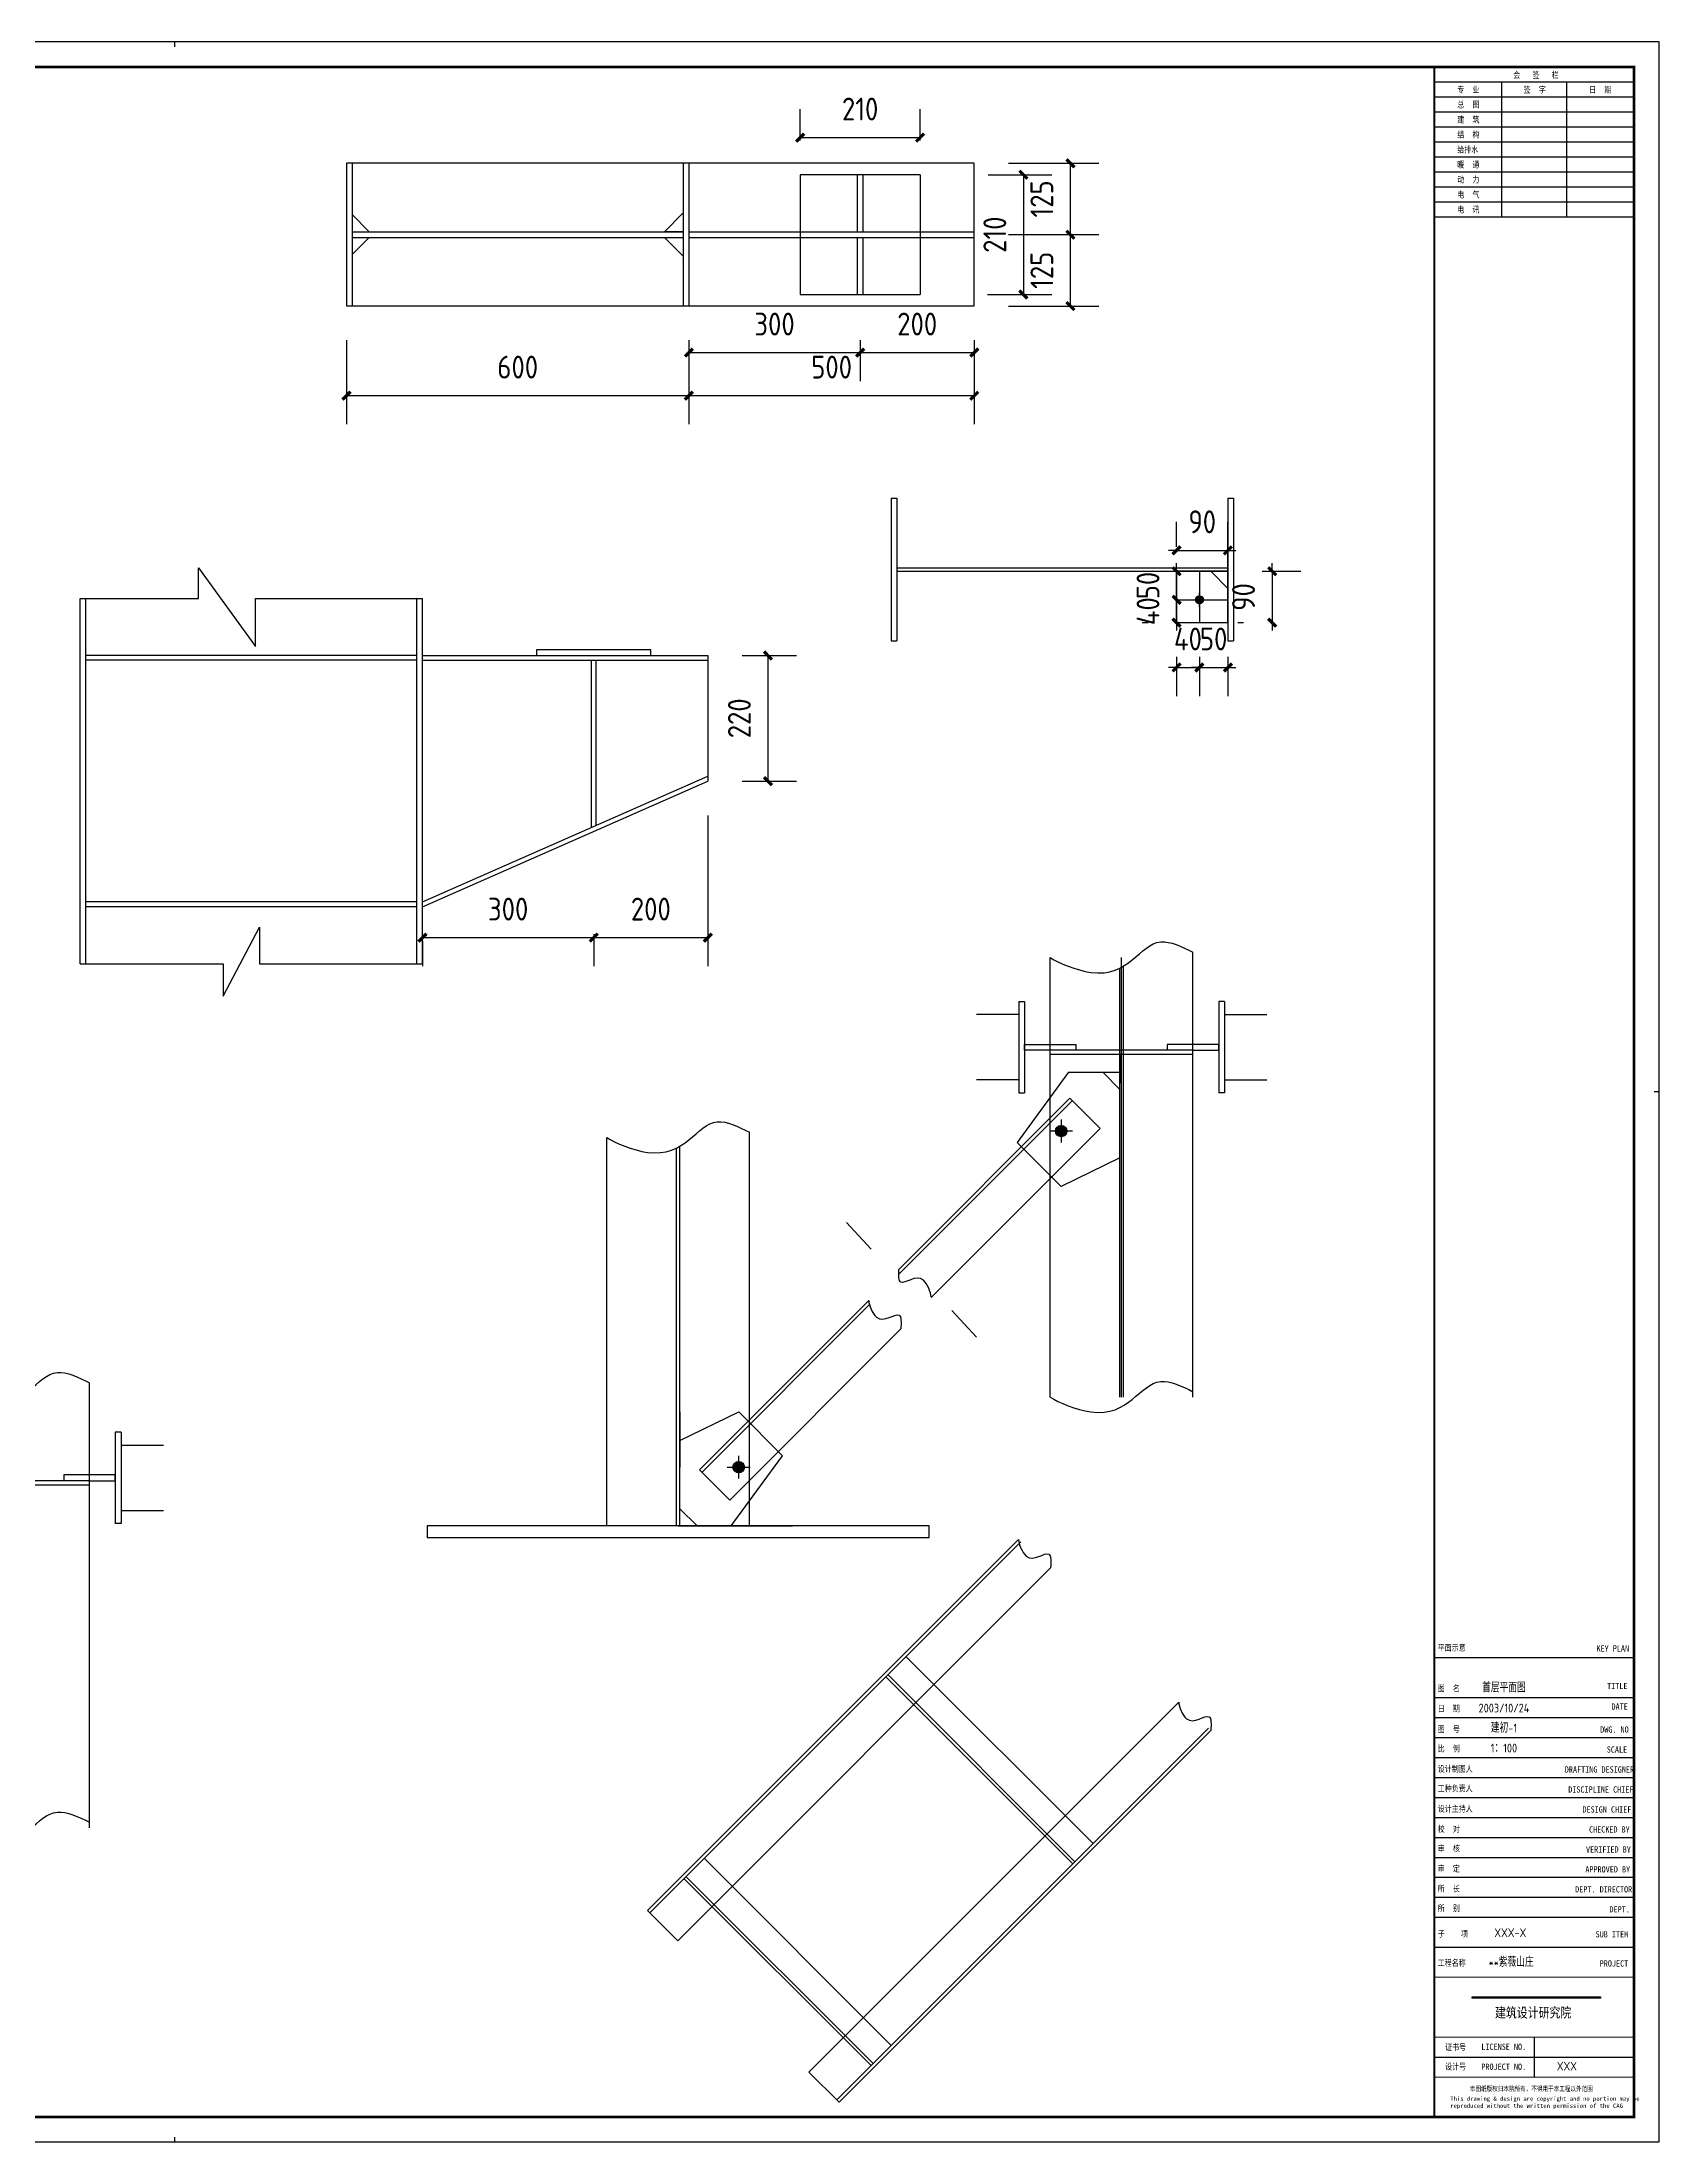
# Model space of a CAD drawing. Extents: x -9001 to 151288, y 75886 to 362543.
# Drawn here: x 2836 to 17003, y 97622 to 116014 of the extents above; entities that cross this region are included whole.
import ezdxf
from ezdxf.enums import TextEntityAlignment as Align

# ---------------------------------------------------------------- set-up
doc = ezdxf.new("R2010")
doc.units = 0
doc.header["$LTSCALE"] = 1000
doc.header["$MEASUREMENT"] = 0
doc.layers.add('PUB_TITLE', color=4, linetype='Continuous')
doc.styles.get("Standard").update_dxf_attribs({"font": 'gbenor.shx', "bigfont": 'gbcbig.shx'})
doc.styles.add('图框', font='')
doc.styles.get('图框').set_extended_font_data('SimSun')
doc.dimstyles.get("Standard").update_dxf_attribs({"dimscale": 100, "dimtxt": 1, "dimasz": 1, "dimexe": 2.5, "dimexo": 3, "dimgap": 1.5, "dimtad": 1, "dimdec": 0, "dimzin": 0, "dimdsep": 46, "dimtxsty": 'Standard', "dimblk": 'ARCHTICK', "dimcen": 0.09, "dimadec": 0, "dimazin": 0, "dimtfac": 1, "dimtdec": 0, "dimtix": 1, "dimtmove": 2, "dimatfit": 3, "dimfxl": 1, "dimtolj": 1, "dimtzin": 0, "dimarcsym": 0})

# ---------------------------------------------------------------- blocks, each defined once
blk = doc.blocks.new('$titleblk$00000167')
blk.add_hatch(color=256).paths.add_polyline_path([(-74.91, 58.12), (-74.91, 57.66), (-23.44, 57.66), (-23.44, 58.12)])
for p, q in [((-594.5, 839), (-594.5, 841)), ((-90, 825), (-10, 825)), ((-63, 771), (-63, 825)), ((-37, 825), (-37, 771)), ((-90, 819), (-10, 819)), ((-90, 813), (-10, 813)), ((-90, 807), (-10, 807)), ((-90, 801), (-10, 801)), ((-90, 795), (-10, 795)), ((-90, 789), (-10, 789)), ((-90, 783), (-10, 783)), ((-90, 777), (-10, 777)), ((-90, 771), (-10, 771)), ((0, 420.5), (-2, 420.5)), ((-90, 194), (-10, 194)), ((-90, 194), (-10, 194)), ((-90, 178), (-10, 178)), ((-90, 170), (-10, 170)), ((-90, 162), (-10, 162)), ((-90, 154), (-10, 154)), ((-90, 146), (-10, 146)), ((-90, 138), (-10, 138)), ((-90, 130), (-10, 130)), ((-90, 122), (-10, 122)), ((-90, 114), (-10, 114)), ((-90, 106), (-10, 106)), ((-90, 98), (-10, 98)), ((-90, 90), (-10, 90)), ((-90, 78), (-10, 78)), ((-90, 34), (-10, 34)), ((-50, 42), (-50, 26)), ((-594.5, 0), (-594.5, 2))]:
    blk.add_line(p, q)
for points in [[(-1189, 0), (0, 0), (0, 841), (-1189, 841)], [(-74.91, 58.12), (-23.44, 58.12), (-23.44, 57.66), (-74.91, 57.66)]]:
    blk.add_lwpolyline(points, close=True)
at = {"const_width": 1}
blk.add_lwpolyline([(-1164, 10), (-10, 10), (-10, 831), (-1164, 831)], close=True, dxfattribs=at)
for points, const_width in [([(-90, 831), (-90, 10)], 0.8), ([(-90, 831), (-90, 766.99)], 0.8), ([(-10, 766.99), (-10, 831), (-90, 831)], 0.8), ([(-90, 10), (-10, 10), (-10, 199.96)], 0.8), ([(-90, 66), (-10, 66)], 0.4), ([(-90, 42), (-10, 42)], 0.4), ([(-90, 26), (-10, 26)], 0.4)]:
    blk.add_lwpolyline(points, dxfattribs=dict(const_width=const_width))
at = {"style": '图框', "width": 0.8}
for s, height, p in [('会   签   栏', 2.5, (-58.39, 826.53)), ('总  图', 2.5, (-80.81, 814.66)), ('专  业', 2.5, (-80.81, 820.66)), ('签  字', 2.5, (-54.22, 820.66)), ('日  期', 2.5, (-28, 820.66)), ('建  筑', 2.5, (-80.81, 808.66)), ('结  构', 2.5, (-80.81, 802.66)), ('给排水', 2.5, (-80.81, 796.66)), ('暖  通', 2.5, (-80.81, 790.66)), ('动  力', 2.5, (-80.81, 784.66)), ('电  气', 2.5, (-80.81, 778.66)), ('电  讯', 2.5, (-80.81, 772.66)), ('平面示意', 2.5, (-88.65, 196.71)), ('KEY PLAN', 2.5, (-25.05, 196.43)), ('图  名', 2.5, (-88.65, 180.41)), ('TITLE', 2.5, (-20.79, 181.37)), ('日  期', 2.5, (-88.65, 172.37)), ('DATE', 2.5, (-19.03, 173.13)), ('图  号', 2.5, (-88.65, 164.07)), ('DWG. NO', 2.5, (-23.56, 163.93)), ('比  例', 2.5, (-88.65, 156.29)), ('SCALE', 2.5, (-20.94, 155.93)), ('设计制图人', 2.5, (-88.65, 148.18)), ('工种负责人', 2.5, (-88.65, 140.37)), ('DRAFTING DESIGNER', 2.5, (-37.74, 147.93)), ('设计主持人', 2.5, (-88.65, 132.21)), ('DISCIPLINE CHIEF', 2.5, (-36.36, 139.93)), ('校  对', 2.5, (-88.65, 124.09)), ('DESIGN CHIEF', 2.5, (-30.68, 131.93)), ('CHECKED BY', 2.5, (-28.05, 123.93)), ('审  核', 2.5, (-88.65, 116.31)), ('VERIFIED BY', 2.5, (-29.25, 115.93)), ('审  定', 2.5, (-88.65, 108.21)), ('APPROVED BY', 2.5, (-29.52, 107.93)), ('所  长', 2.5, (-88.65, 100.2)), ('DEPT. DIRECTOR', 2.5, (-33.6, 99.93)), ('所  别', 2.5, (-88.65, 92.35)), ('DEPT.', 2.5, (-19.86, 91.93)), ('子    项', 2.5, (-88.65, 82.15)), ('SUB ITEM', 2.5, (-25.4, 81.92)), ('工程名称', 2.5, (-88.65, 70.5)), ('PROJECT', 2.5, (-23.76, 70.26)), ('建筑设计研究院', 4, (-65.71, 49.84)), ('证书号', 2.5, (-85.69, 36.75)), ('LICENSE NO.', 2.5, (-71.18, 36.9)), ('设计号', 2.5, (-85.69, 28.92)), ('PROJECT NO.', 2.5, (-71.18, 28.9)), ('本图纸版权归本院所有，不得用于本工程以外范围', 2, (-75.8, 20.34))]:
    blk.add_text(s, height=height, dxfattribs=at).set_placement(p)
at = {"insert": (-83.62, 18.2), "char_height": 1.7, "width": 72.25, "attachment_point": 1, "style": '图框'}
blk.add_mtext('This drawing & design are copyright and no portion may be reproduced without the written permission of the CAG', dxfattribs=at)
at = {"flags": 4}
for tag, p in [('(扩展图名)', (-62.12, 184.1)), ('图名', (-62.12, 180.13)), ('日期', (-62.12, 172.03)), ('图号', (-62.12, 163.99)), ('比例', (-62.12, 156)), ('子项', (-59.56, 82.07)), ('工程名称', (-59.24, 70.19)), ('设计号', (-36.91, 28.62))]:
    blk.add_attdef(tag, text='', height=3.5, dxfattribs=at).set_placement(p, align=Align.CENTER)
for tag, p in [('设计人', (-64.84, 148.13)), ('负责人', (-64.71, 140.27)), ('主持人', (-64.73, 132.26)), ('校对人', (-64.28, 124.4)), ('审核人', (-63.96, 116.15)), ('审定人', (-64.16, 107.95)), ('所长', (-64.16, 99.76))]:
    blk.add_attdef(tag, p, '', height=3.5)
blk = doc.blocks.new('_ArchTick')
at = {"color": 0, "linetype": 'ByBlock', "const_width": 0.4}
blk.add_lwpolyline([(-0.5, -0.5), (0.5, 0.5)], dxfattribs=at)
blk = doc.blocks.new('*D688')
at = {"color": 0, "lineweight": -2}
for p, q in [((5504, 113402), (5504, 112667)), ((8504, 113402), (8504, 112667)), ((5504, 112917), (8504, 112917))]:
    blk.add_line(p, q, dxfattribs=at)
at = {"layer": 'Defpoints', "color": 0}
for p in [(5504, 113702), (8504, 113702), (8504, 112917)]:
    blk.add_point(p, dxfattribs=at)
at = {"color": 0, "lineweight": -2, "xscale": 70, "yscale": 70, "zscale": 70, "rotation": 180}
blk.add_blockref('_ArchTick', (5504, 112917), dxfattribs=at)
at = {"color": 0, "lineweight": -2, "xscale": 70, "yscale": 70, "zscale": 70}
blk.add_blockref('_ArchTick', (8504, 112917), dxfattribs=at)
at = {"color": 0, "insert": (7004, 113167), "char_height": 200, "attachment_point": 5}
blk.add_mtext('\\A1;600', dxfattribs=at)
blk = doc.blocks.new('*D689')
at = {"color": 0, "lineweight": -2}
for p, q in [((8504, 113402), (8504, 112667)), ((11004, 113402), (11004, 112667)), ((8504, 112917), (11004, 112917))]:
    blk.add_line(p, q, dxfattribs=at)
at = {"layer": 'Defpoints', "color": 0}
for p in [(8504, 113702), (11004, 113702), (11004, 112917)]:
    blk.add_point(p, dxfattribs=at)
at = {"color": 0, "lineweight": -2, "xscale": 70, "yscale": 70, "zscale": 70, "rotation": 180}
blk.add_blockref('_ArchTick', (8504, 112917), dxfattribs=at)
at = {"color": 0, "lineweight": -2, "xscale": 70, "yscale": 70, "zscale": 70}
blk.add_blockref('_ArchTick', (11004, 112917), dxfattribs=at)
at = {"color": 0, "insert": (9754, 113167), "char_height": 200, "attachment_point": 5}
blk.add_mtext('\\A1;500', dxfattribs=at)
blk = doc.blocks.new('*D685')
at = {"color": 0, "lineweight": -2}
for p, q in [((8504, 113402), (8504, 113044)), ((10004, 113402), (10004, 113044)), ((8504, 113294), (10004, 113294))]:
    blk.add_line(p, q, dxfattribs=at)
at = {"layer": 'Defpoints', "color": 0}
for p in [(8504, 113702), (10004, 113702), (10004, 113294)]:
    blk.add_point(p, dxfattribs=at)
at = {"color": 0, "lineweight": -2, "xscale": 70, "yscale": 70, "zscale": 70, "rotation": 180}
blk.add_blockref('_ArchTick', (8504, 113294), dxfattribs=at)
at = {"color": 0, "lineweight": -2, "xscale": 70, "yscale": 70, "zscale": 70}
blk.add_blockref('_ArchTick', (10004, 113294), dxfattribs=at)
at = {"color": 0, "insert": (9254, 113544), "char_height": 200, "attachment_point": 5}
blk.add_mtext('\\A1;300', dxfattribs=at)
blk = doc.blocks.new('*D686')
at = {"color": 0, "lineweight": -2}
for p, q in [((10004, 113402), (10004, 113044)), ((11004, 113402), (11004, 113044)), ((10004, 113294), (11004, 113294))]:
    blk.add_line(p, q, dxfattribs=at)
at = {"layer": 'Defpoints', "color": 0}
for p in [(10004, 113702), (11004, 113702), (11004, 113294)]:
    blk.add_point(p, dxfattribs=at)
at = {"color": 0, "lineweight": -2, "xscale": 70, "yscale": 70, "zscale": 70, "rotation": 180}
blk.add_blockref('_ArchTick', (10004, 113294), dxfattribs=at)
at = {"color": 0, "lineweight": -2, "xscale": 70, "yscale": 70, "zscale": 70}
blk.add_blockref('_ArchTick', (11004, 113294), dxfattribs=at)
at = {"color": 0, "insert": (10504, 113544), "char_height": 200, "attachment_point": 5}
blk.add_mtext('\\A1;200', dxfattribs=at)
blk = doc.blocks.new('*D690')
at = {"color": 0, "lineweight": -2}
for p, q in [((11304, 114327), (12096, 114327)), ((11846, 113702), (11846, 114327)), ((11304, 113702), (12096, 113702))]:
    blk.add_line(p, q, dxfattribs=at)
at = {"layer": 'Defpoints', "color": 0}
for p in [(11004, 114327), (11846, 114327), (11004, 113702)]:
    blk.add_point(p, dxfattribs=at)
at = {"color": 0, "lineweight": -2, "xscale": 70, "yscale": 70, "zscale": 70}
for p, rotation in [((11846, 114327), 90), ((11846, 113702), 270)]:
    blk.add_blockref('_ArchTick', p, dxfattribs=dict(at, rotation=rotation))
at = {"color": 0, "insert": (11596, 114015), "char_height": 200, "attachment_point": 5, "rotation": 90}
blk.add_mtext('\\A1;125', dxfattribs=at)
blk = doc.blocks.new('*D691')
at = {"color": 0, "lineweight": -2}
for p, q in [((11304, 114952), (12096, 114952)), ((11846, 114327), (11846, 114952)), ((11304, 114327), (12096, 114327))]:
    blk.add_line(p, q, dxfattribs=at)
at = {"layer": 'Defpoints', "color": 0}
for p in [(11004, 114952), (11846, 114952), (11004, 114327)]:
    blk.add_point(p, dxfattribs=at)
at = {"color": 0, "lineweight": -2, "xscale": 70, "yscale": 70, "zscale": 70}
for p, rotation in [((11846, 114952), 90), ((11846, 114327), 270)]:
    blk.add_blockref('_ArchTick', p, dxfattribs=dict(at, rotation=rotation))
at = {"color": 0, "insert": (11596, 114640), "char_height": 200, "attachment_point": 5, "rotation": 90}
blk.add_mtext('\\A1;125', dxfattribs=at)
blk = doc.blocks.new('*D687')
at = {"color": 0, "lineweight": -2}
for p, q in [((11126, 114852), (11684, 114852)), ((11434, 114852), (11434, 113802)), ((11120, 113802), (11684, 113802))]:
    blk.add_line(p, q, dxfattribs=at)
at = {"layer": 'Defpoints', "color": 0}
for p in [(10826, 114852), (10820, 113802), (11434, 113802)]:
    blk.add_point(p, dxfattribs=at)
at = {"color": 0, "lineweight": -2, "xscale": 70, "yscale": 70, "zscale": 70}
for p, rotation in [((11434, 114852), 90), ((11434, 113802), 270)]:
    blk.add_blockref('_ArchTick', p, dxfattribs=dict(at, rotation=rotation))
at = {"color": 0, "insert": (11184, 114327), "char_height": 200, "attachment_point": 5, "rotation": 90}
blk.add_mtext('\\A1;210', dxfattribs=at)
blk = doc.blocks.new('*D692')
at = {"color": 0, "lineweight": -2}
for p, q in [((9479, 115152), (9479, 115427)), ((10529, 115152), (10529, 115427)), ((9479, 115177), (10529, 115177))]:
    blk.add_line(p, q, dxfattribs=at)
at = {"layer": 'Defpoints', "color": 0}
for p in [(10529, 115177), (9479, 114852), (10529, 114852)]:
    blk.add_point(p, dxfattribs=at)
at = {"color": 0, "lineweight": -2, "xscale": 70, "yscale": 70, "zscale": 70, "rotation": 180}
blk.add_blockref('_ArchTick', (9479, 115177), dxfattribs=at)
at = {"color": 0, "lineweight": -2, "xscale": 70, "yscale": 70, "zscale": 70}
blk.add_blockref('_ArchTick', (10529, 115177), dxfattribs=at)
at = {"color": 0, "insert": (10004, 115427), "char_height": 200, "attachment_point": 5}
blk.add_mtext('\\A1;210', dxfattribs=at)
blk = doc.blocks.new('*D698')
at = {"color": 0, "lineweight": -2}
for p, q in [((8970, 110641), (9446, 110641)), ((9196, 110641), (9196, 109541)), ((8970, 109541), (9446, 109541))]:
    blk.add_line(p, q, dxfattribs=at)
at = {"layer": 'Defpoints', "color": 0}
for p in [(8670, 110641), (8670, 109541), (9196, 109541)]:
    blk.add_point(p, dxfattribs=at)
at = {"color": 0, "lineweight": -2, "xscale": 70, "yscale": 70, "zscale": 70}
for p, rotation in [((9196, 110641), 90), ((9196, 109541), 270)]:
    blk.add_blockref('_ArchTick', p, dxfattribs=dict(at, rotation=rotation))
at = {"color": 0, "insert": (8946, 110091), "char_height": 200, "attachment_point": 5, "rotation": 90}
blk.add_mtext('\\A1;220', dxfattribs=at)
blk = doc.blocks.new('*D699')
at = {"color": 0, "lineweight": -2}
for p, q in [((6170, 108170), (7670, 108170)), ((7670, 108200), (7670, 107920)), ((6170, 108141), (6170, 107920))]:
    blk.add_line(p, q, dxfattribs=at)
at = {"layer": 'Defpoints', "color": 0}
for p in [(6170, 108441), (7670, 108500), (7670, 108170)]:
    blk.add_point(p, dxfattribs=at)
at = {"color": 0, "lineweight": -2, "xscale": 70, "yscale": 70, "zscale": 70, "rotation": 180}
blk.add_blockref('_ArchTick', (6170, 108170), dxfattribs=at)
at = {"color": 0, "lineweight": -2, "xscale": 70, "yscale": 70, "zscale": 70}
blk.add_blockref('_ArchTick', (7670, 108170), dxfattribs=at)
at = {"color": 0, "insert": (6920, 108420), "char_height": 200, "attachment_point": 5}
blk.add_mtext('\\A1;300', dxfattribs=at)
blk = doc.blocks.new('*D700')
at = {"color": 0, "lineweight": -2}
for p, q in [((8670, 109241), (8670, 107920)), ((7670, 108200), (7670, 107920)), ((7670, 108170), (8670, 108170))]:
    blk.add_line(p, q, dxfattribs=at)
at = {"layer": 'Defpoints', "color": 0}
for p in [(8670, 109541), (7670, 108500), (8670, 108170)]:
    blk.add_point(p, dxfattribs=at)
at = {"color": 0, "lineweight": -2, "xscale": 70, "yscale": 70, "zscale": 70, "rotation": 180}
blk.add_blockref('_ArchTick', (7670, 108170), dxfattribs=at)
at = {"color": 0, "lineweight": -2, "xscale": 70, "yscale": 70, "zscale": 70}
blk.add_blockref('_ArchTick', (8670, 108170), dxfattribs=at)
at = {"color": 0, "insert": (8170, 108420), "char_height": 200, "attachment_point": 5}
blk.add_mtext('\\A1;200', dxfattribs=at)
blk = doc.blocks.new('*D704')
at = {"color": 0, "lineweight": -2}
for p, q in [((12776, 110629), (12776, 110286)), ((12976, 110629), (12976, 110286)), ((12776, 110536), (12706, 110536)), ((12776, 110536), (12976, 110536)), ((12976, 110536), (13046, 110536))]:
    blk.add_line(p, q, dxfattribs=at)
at = {"layer": 'Defpoints', "color": 0}
for p in [(12776, 110929), (12976, 110929), (12976, 110536)]:
    blk.add_point(p, dxfattribs=at)
at = {"color": 0, "lineweight": -2, "xscale": 70, "yscale": 70, "zscale": 70}
blk.add_blockref('_ArchTick', (12776, 110536), dxfattribs=at)
at = {"color": 0, "lineweight": -2, "xscale": 70, "yscale": 70, "zscale": 70, "rotation": 180}
blk.add_blockref('_ArchTick', (12976, 110536), dxfattribs=at)
at = {"color": 0, "insert": (12876, 110786), "char_height": 200, "attachment_point": 5}
blk.add_mtext('\\A1;40', dxfattribs=at)
blk = doc.blocks.new('*D705')
at = {"color": 0, "lineweight": -2}
for p, q in [((12976, 110629), (12976, 110286)), ((13226, 110629), (13226, 110286)), ((12976, 110536), (12906, 110536)), ((12976, 110536), (13226, 110536)), ((13226, 110536), (13296, 110536))]:
    blk.add_line(p, q, dxfattribs=at)
at = {"layer": 'Defpoints', "color": 0}
for p in [(12976, 110929), (13226, 110929), (13226, 110536)]:
    blk.add_point(p, dxfattribs=at)
at = {"color": 0, "lineweight": -2, "xscale": 70, "yscale": 70, "zscale": 70}
blk.add_blockref('_ArchTick', (12976, 110536), dxfattribs=at)
at = {"color": 0, "lineweight": -2, "xscale": 70, "yscale": 70, "zscale": 70, "rotation": 180}
blk.add_blockref('_ArchTick', (13226, 110536), dxfattribs=at)
at = {"color": 0, "insert": (13101, 110786), "char_height": 200, "attachment_point": 5}
blk.add_mtext('\\A1;50', dxfattribs=at)
blk = doc.blocks.new('*D706')
at = {"color": 0, "lineweight": -2}
for p, q in [((12476, 111129), (12526, 111129)), ((12776, 111129), (12776, 111199)), ((12776, 110929), (12776, 111129)), ((12476, 110929), (12526, 110929)), ((12776, 110929), (12776, 110859))]:
    blk.add_line(p, q, dxfattribs=at)
at = {"layer": 'Defpoints', "color": 0}
for p in [(12776, 111129), (12776, 111129), (12776, 110929)]:
    blk.add_point(p, dxfattribs=at)
at = {"color": 0, "lineweight": -2, "xscale": 70, "yscale": 70, "zscale": 70}
for p, rotation in [((12776, 111129), 270), ((12776, 110929), 90)]:
    blk.add_blockref('_ArchTick', p, dxfattribs=dict(at, rotation=rotation))
at = {"color": 0, "insert": (12526, 111029), "char_height": 200, "attachment_point": 5, "rotation": 90}
blk.add_mtext('\\A1;40', dxfattribs=at)
blk = doc.blocks.new('*D707')
at = {"color": 0, "lineweight": -2}
for p, q in [((12476, 111379), (12526, 111379)), ((12776, 111379), (12776, 111449)), ((12776, 111129), (12776, 111379)), ((12476, 111129), (12526, 111129)), ((12776, 111129), (12776, 111059))]:
    blk.add_line(p, q, dxfattribs=at)
at = {"layer": 'Defpoints', "color": 0}
for p in [(12776, 111379), (12776, 111379), (12776, 111129)]:
    blk.add_point(p, dxfattribs=at)
at = {"color": 0, "lineweight": -2, "xscale": 70, "yscale": 70, "zscale": 70}
for p, rotation in [((12776, 111379), 270), ((12776, 111129), 90)]:
    blk.add_blockref('_ArchTick', p, dxfattribs=dict(at, rotation=rotation))
at = {"color": 0, "insert": (12526, 111254), "char_height": 200, "attachment_point": 5, "rotation": 90}
blk.add_mtext('\\A1;50', dxfattribs=at)
blk = doc.blocks.new('*D708')
at = {"color": 0, "lineweight": -2}
for p, q in [((12776, 111592), (12776, 111812)), ((13226, 111296), (13226, 111812)), ((12776, 111562), (12706, 111562)), ((12776, 111562), (13226, 111562)), ((13226, 111562), (13296, 111562))]:
    blk.add_line(p, q, dxfattribs=at)
at = {"layer": 'Defpoints', "color": 0}
for p in [(13226, 111562), (12776, 111292), (13226, 110996)]:
    blk.add_point(p, dxfattribs=at)
at = {"color": 0, "lineweight": -2, "xscale": 70, "yscale": 70, "zscale": 70}
blk.add_blockref('_ArchTick', (12776, 111562), dxfattribs=at)
at = {"color": 0, "lineweight": -2, "xscale": 70, "yscale": 70, "zscale": 70, "rotation": 180}
blk.add_blockref('_ArchTick', (13226, 111562), dxfattribs=at)
at = {"color": 0, "insert": (13001, 111812), "char_height": 200, "attachment_point": 5}
blk.add_mtext('\\A1;90', dxfattribs=at)
blk = doc.blocks.new('*D709')
at = {"color": 0, "lineweight": -2}
for p, q in [((13526, 111379), (13864, 111379)), ((13614, 111379), (13614, 111449)), ((13614, 111379), (13614, 110929)), ((13314, 110929), (13363, 110929)), ((13614, 110929), (13614, 110859))]:
    blk.add_line(p, q, dxfattribs=at)
at = {"layer": 'Defpoints', "color": 0}
for p in [(13226, 111379), (13614, 110929), (13614, 110929)]:
    blk.add_point(p, dxfattribs=at)
at = {"color": 0, "lineweight": -2, "xscale": 70, "yscale": 70, "zscale": 70}
for p, rotation in [((13614, 111379), 270), ((13614, 110929), 90)]:
    blk.add_blockref('_ArchTick', p, dxfattribs=dict(at, rotation=rotation))
at = {"color": 0, "insert": (13363, 111154), "char_height": 200, "attachment_point": 5, "rotation": 90}
blk.add_mtext('\\A1;90', dxfattribs=at)

msp = doc.modelspace()

# ---------------------------------------------------------------- hatches: boundary and pattern name
h = msp.add_hatch()
h.set_pattern_fill('ANSI31', color=256, scale=5, style=0)
h.set_pattern_definition([(45, (-100886.516, 71722.693), (-5.6126601, 5.6126601), [])])
h.paths.add_polyline_path([(12976, 111164.2, 0.4142136), (12941, 111129.2), (12976, 111129.2)])
h.paths.add_polyline_path([(12976, 111129.2), (12941, 111129.2, 0.4142136), (12976, 111094.2)])
h.paths.add_polyline_path([(13011, 111129.2), (12976, 111129.2), (12976, 111094.2, 0.4142136)])
h.paths.add_polyline_path([(12976, 111164.2), (12976, 111129.2), (13011, 111129.2, 0.4142136)])
h = msp.add_hatch()
h.set_pattern_fill('ANSI31', color=256, scale=5, style=0)
h.set_pattern_definition([(225, (61052.5, 605641.05), (5.61266008, -5.61266008), [])])
h.paths.add_polyline_path([(11765, 106476), (11765, 106426, 0.4142136), (11815, 106476)])
h.paths.add_polyline_path([(11815, 106476, 0.4142136), (11765, 106526), (11765, 106476)])
h.paths.add_polyline_path([(11715, 106476), (11765, 106476), (11765, 106526, 0.4142136)])
h.paths.add_polyline_path([(11715, 106476, 0.4142136), (11765, 106426), (11765, 106476)])
h = msp.add_hatch()
h.set_pattern_fill('ANSI31', color=256, scale=5, style=0)
h.set_pattern_definition([(45, (-40347.5, -395633), (-5.61266008, 5.61266008), [])])
h.paths.add_polyline_path([(8940, 103532), (8940, 103582, 0.4142136), (8890, 103532)])
h.paths.add_polyline_path([(8890, 103532, 0.4142136), (8940, 103482), (8940, 103532)])
h.paths.add_polyline_path([(8990, 103532), (8940, 103532), (8940, 103482, 0.4142136)])
h.paths.add_polyline_path([(8990, 103532, 0.4142136), (8940, 103582), (8940, 103532)])

# ---------------------------------------------------------------- linework, layer by layer
for p, q in [((11003.9, 114952.4), (5503.9, 114952.4)), ((5503.9, 114952.4), (5503.9, 113702.4)), ((5553.9, 114952.4), (5553.9, 113702.4)), ((8453.9, 114952.4), (8453.9, 113702.4)), ((8503.9, 114952.4), (8503.9, 113702.4)), ((10528.9, 114852.4), (9478.9, 114852.4)), ((9478.9, 114852.4), (9478.9, 113802.4)), ((9978.9, 114852.4), (9978.9, 114352.4)), ((10028.9, 114852.4), (10028.9, 114352.4)), ((10528.9, 114852.4), (10528.9, 113802.4)), ((11003.9, 113702.4), (11003.9, 114952.4)), ((5553.9, 114502.4), (5703.9, 114352.4)), ((8453.9, 114517.4), (8288.9, 114352.4)), ((5553.9, 114352.4), (8453.9, 114352.4)), ((5553.9, 114352.4), (5703.9, 114352.4)), ((5553.9, 114302.4), (8453.9, 114302.4)), ((5553.9, 114152.4), (5703.9, 114302.4)), ((8453.9, 114352.4), (8288.9, 114352.4)), ((8453.9, 114137.4), (8288.9, 114302.4)), ((8503.9, 114352.4), (11003.9, 114352.4)), ((8503.9, 114302.4), (11003.9, 114302.4)), ((9978.9, 114302.4), (9978.9, 113802.4)), ((10028.9, 114302.4), (10028.9, 113802.4)), ((5503.9, 113702.4), (11003.9, 113702.4)), ((9478.9, 113802.4), (10528.9, 113802.4)), ((10276, 112019.2), (10276, 110769.2)), ((10276, 112019.2), (10326, 112019.2)), ((10326, 112019.2), (10326, 110769.2)), ((13226, 112019.2), (13276, 112019.2)), ((13226, 112019.2), (13226, 110769.2)), ((13276, 112019.2), (13276, 110769.2)), ((4207.4, 111141.2), (4207.4, 111407.6)), ((4207.4, 111407.6), (4707.4, 110720.1)), ((10326, 111409.2), (13226, 111409.2)), ((10326, 111379.2), (11776, 111379.2)), ((10326, 111379.2), (13226, 111379.2)), ((13226, 111379.2), (12776, 111379.2)), ((12776, 111379.2), (12776, 110929.2)), ((12976, 111379.2), (12976, 110929.2)), ((13076, 111379.2), (13226, 111229.2)), ((13226, 110929.2), (13226, 111379.2)), ((3169.9, 107941.2), (3169.9, 111141.2)), ((3169.9, 111141.2), (4207.4, 111141.2)), ((3219.9, 107941.2), (3219.9, 111141.2)), ((4707.4, 110720.1), (4707.4, 111141.2)), ((4707.4, 111141.2), (6169.9, 111141.2)), ((6119.9, 107941.2), (6119.9, 111141.2)), ((6169.9, 107941.2), (6169.9, 111141.2)), ((12776, 111129.2), (13226, 111129.2)), ((12916, 111129.2), (13036, 111129.2)), ((13011, 111129.2), (12941, 111129.2)), ((12976, 111069.2), (12976, 111189.2)), ((12776, 110929.2), (13226, 110929.2)), ((10276, 110769.2), (10326, 110769.2)), ((13226, 110769.2), (13276, 110769.2)), ((6119.9, 110641.2), (3219.9, 110641.2)), ((6119.9, 110601.2), (3219.9, 110601.2)), ((6169.9, 110641.2), (8669.9, 110641.2)), ((6169.9, 110601.2), (8669.9, 110601.2)), ((7669.9, 110691.2), (7169.9, 110691.2)), ((7169.9, 110691.2), (7169.9, 110641.2)), ((7169.9, 110641.2), (8169.9, 110641.2)), ((7649.9, 109136.1), (7649.9, 110601.2)), ((8169.9, 110691.2), (7669.9, 110691.2)), ((7689.9, 109153.7), (7689.9, 110601.2)), ((8169.9, 110641.2), (8169.9, 110691.2)), ((8669.9, 110641.2), (8669.9, 109541.2)), ((6169.9, 108484.9), (8669.9, 109584.9)), ((6169.9, 108441.2), (8669.9, 109541.2)), ((6119.9, 108484.9), (3219.9, 108484.9)), ((6119.9, 108441.2), (3219.9, 108441.2)), ((4422.4, 107657.6), (4742.4, 108262.6)), ((4742.4, 108262.6), (4742.4, 107941.2)), ((11670, 104145.5), (11670, 107995.1)), ((12295, 104145.5), (12295, 107995.1)), ((12920, 104145.5), (12920, 108043)), ((3169.9, 107941.2), (4422.4, 107941.2)), ((3169.9, 107941.2), (4422.4, 107941.2)), ((4422.4, 107941.2), (4422.4, 107657.6)), ((4742.4, 107941.2), (6169.9, 107941.2)), ((12280, 104145.5), (12280, 107903.9)), ((12310, 104145.5), (12310, 107920.3)), ((11395, 107610.5), (11395, 106810.5)), ((11395, 107610.5), (11445, 107610.5)), ((11445, 107610.5), (11445, 106810.5)), ((13145, 107610.5), (13145, 106810.5)), ((13195, 107610.5), (13145, 107610.5)), ((13195, 107610.5), (13195, 106810.5)), ((11395, 107495.5), (11022.5, 107495.5)), ((13195, 107495.5), (13567.5, 107495.5)), ((11445, 107185.5), (11445, 107235.5)), ((11445, 107235.5), (11895, 107235.5)), ((11895, 107235.5), (11895, 107185.5)), ((13145, 107235.5), (12695, 107235.5)), ((12695, 107235.5), (12695, 107185.5)), ((13145, 107185.5), (13145, 107235.5)), ((11670, 107185.5), (11445, 107185.5)), ((12920, 107185.5), (11670, 107185.5)), ((12920, 107145.5), (11670, 107145.5)), ((12280, 107145.5), (11830, 107145.5)), ((12280, 107145.5), (11830, 107145.5)), ((12280, 107145.5), (12280, 106895.5)), ((12280, 107145.5), (12280, 106895.5)), ((12920, 107185.5), (13145, 107185.5)), ((11395, 106925.5), (11022.5, 106925.5)), ((11830, 106991), (11380, 106376)), ((11830, 106991), (12280, 106991)), ((12280, 106841), (12130, 106991)), ((13195, 106925.5), (13567.5, 106925.5)), ((11863.7, 106742.3), (10342.5, 105221.2)), ((11842.5, 106763.5), (10343.8, 105264.8)), ((11395, 106810.5), (11445, 106810.5)), ((12107.7, 106498.4), (11842.5, 106763.5)), ((13195, 106810.5), (13145, 106810.5)), ((12107.7, 106498.4), (10626.1, 105016.8)), ((11765, 106576), (11765, 106376)), ((7785, 103017), (7785, 106419.1)), ((8395, 103017), (8395, 106327.9)), ((8425, 103017), (8425, 106344.3)), ((9035, 103017), (9035, 106467)), ((11765, 105991), (11380, 106376)), ((11865, 106476), (11665, 106476)), ((12280, 106145.5), (12280, 106395.5)), ((12280, 106241), (11765, 105991)), ((10100.5, 105441.5), (9884, 105676.5)), ((8597.3, 103509.7), (10078.9, 104991.2)), ((8618.5, 103488.5), (10086.2, 104956.1)), ((11023, 104670.5), (10806.5, 104905.5)), ((8862.5, 103244.5), (10360.8, 104742.8)), ((3253.5, 100374), (3253.5, 104271.5)), ((8425, 104017), (8425, 103532)), ((8425, 104017), (8425, 103767)), ((8425, 103767), (8940, 104017)), ((8940, 104017), (9325, 103632)), ((3478.5, 103839), (3478.5, 103039)), ((3528.5, 103839), (3478.5, 103839)), ((3528.5, 103839), (3528.5, 103039)), ((3528.5, 103724), (3901, 103724)), ((8875, 103017), (9325, 103632)), ((8940, 103432), (8940, 103632)), ((3253.5, 103414), (2003.5, 103414)), ((3253.5, 103374), (2003.5, 103374)), ((3478.5, 103464), (3028.5, 103464)), ((3028.5, 103464), (3028.5, 103414)), ((3253.5, 103414), (3478.5, 103414)), ((3478.5, 103414), (3478.5, 103464)), ((8597.3, 103509.7), (8862.5, 103244.5)), ((8840, 103532), (9040, 103532)), ((3528.5, 103039), (3478.5, 103039)), ((3528.5, 103154), (3901, 103154)), ((10610, 103017), (6210, 103017)), ((6210, 103017), (6210, 102917)), ((8410, 103017), (9410, 103017)), ((8410, 103017), (8560, 103017)), ((8425, 103167), (8575, 103017)), ((8425, 103017), (8675, 103017)), ((8425, 103017), (8775, 103017)), ((8425, 103017), (8875, 103017)), ((10610, 102917), (10610, 103017)), ((6210, 102917), (10610, 102917)), ((8141.5, 99649), (11390.8, 102898.4)), ((8162.7, 99627.8), (11412, 102877.1)), ((8162.7, 99627.8), (11398.1, 102863.2)), ((8406.6, 99383.8), (11672.7, 102649.9)), ((10248.1, 101713.2), (11885.1, 100076.3)), ((10407.2, 101872.3), (12044.2, 100235.4)), ((10230.4, 101695.6), (11867.4, 100058.6)), ((9555.7, 98234.8), (12794.9, 101474)), ((9799.6, 97990.8), (13055.6, 101246.8)), ((9820.8, 97969.6), (13076.8, 101225.6)), ((8639.5, 100104.6), (10276.4, 98467.6)), ((8462.7, 99927.8), (10099.6, 98290.8)), ((8480.4, 99945.5), (10117.3, 98308.5)), ((8141.5, 99649), (8406.6, 99383.8)), ((9555.7, 98234.8), (9820.8, 97969.6))]:
    msp.add_line(p, q)
for centre, radius in [((12976, 111129.2), 35), ((11765, 106476), 50), ((8940, 103532), 50)]:
    msp.add_circle(centre, radius)
for points, knots in [([(11670, 107995.1), (11738.6, 107948.8), (12328.2, 107707.1), (12493.2, 108249.5), (12819.7, 108091.5), (12920, 108043)], [29.432634, 29.432634, 29.432634, 29.432634, 79.3804132, 213.0535219, 272.3514983, 272.3514983, 272.3514983, 272.3514983]), ([(7785, 106419.1), (7853.6, 106372.8), (8443.2, 106131.1), (8608.2, 106673.5), (8934.7, 106515.5), (9035, 106467)], [29.432634, 29.432634, 29.432634, 29.432634, 79.3804132, 213.0535219, 272.3514983, 272.3514983, 272.3514983, 272.3514983]), ([(10626.1, 105025.3), (10622.2, 105063.7), (10545.1, 105275.9), (10338.3, 105079.1), (10341.5, 105213.3), (10343.8, 105264.8)], [11.8976564, 11.8976564, 11.8976564, 11.8976564, 33.8770601, 73.5318203, 96.6804435, 96.6804435, 96.6804435, 96.6804435]), ([(10078.9, 104991.2), (10082.8, 104952.8), (10159.9, 104740.6), (10369.9, 104940.5), (10363.3, 104797.4), (10360.8, 104742.8)], [11.8976564, 11.8976564, 11.8976564, 11.8976564, 33.8770601, 73.5318203, 98.0040543, 98.0040543, 98.0040543, 98.0040543]), ([(2003.5, 104223.6), (2072.1, 104177.3), (2661.7, 103935.6), (2826.7, 104478), (3153.2, 104320), (3253.5, 104271.5)], [29.432634, 29.432634, 29.432634, 29.432634, 79.3804132, 213.0535219, 272.3514983, 272.3514983, 272.3514983, 272.3514983]), ([(11670, 104145.5), (11738.6, 104099.2), (12328.2, 103857.5), (12493.2, 104399.9), (12819.7, 104241.9), (12920, 104193.4)], [29.432634, 29.432634, 29.432634, 29.432634, 79.3804132, 213.0535219, 272.3514983, 272.3514983, 272.3514983, 272.3514983]), ([(11390.8, 102898.4), (11394.7, 102859.9), (11471.8, 102647.7), (11681.8, 102847.6), (11675.2, 102704.5), (11672.7, 102649.9)], [11.8976564, 11.8976564, 11.8976564, 11.8976564, 33.8770601, 73.5318203, 98.0040543, 98.0040543, 98.0040543, 98.0040543]), ([(12794.9, 101474), (12798.7, 101435.5), (12875.9, 101223.3), (13085.8, 101423.2), (13079.3, 101280.2), (13076.8, 101225.6)], [11.8976564, 11.8976564, 11.8976564, 11.8976564, 33.8770601, 73.5318203, 98.0040543, 98.0040543, 98.0040543, 98.0040543]), ([(2003.5, 100374), (2072.1, 100327.7), (2661.7, 100086), (2826.7, 100628.4), (3153.2, 100470.4), (3253.5, 100421.9)], [29.432634, 29.432634, 29.432634, 29.432634, 79.3804132, 213.0535219, 272.3514983, 272.3514983, 272.3514983, 272.3514983])]:
    msp.add_open_spline(points, degree=3, knots=knots)

# ---------------------------------------------------------------- block references
at = {"layer": 'PUB_TITLE', "xscale": 21.86999999999534, "yscale": 21.86999999999898, "zscale": 21.87}
msp.add_blockref('$titleblk$00000167', (17002.9, 97621.8), dxfattribs=at).add_auto_attribs({'比例': '1：100', '图号': '建初-1', '日期': '2003/10/24', '图名': '首层平面图', '子项': 'XXX-X', '工程名称': '**紫薇山庄', '设计号': 'XXX'})

# ---------------------------------------------------------------- dimensions: what is measured, and where the dimension line sits
for base, p1, p2, picture, middle in [((10528.9, 115177.4), (9478.9, 114852.4), (10528.9, 114852.4), '*D692', (10003.9, 115427.4)), ((8503.9, 112916.9), (5503.9, 113702.4), (8503.9, 113702.4), '*D688', (7003.9, 113166.9)), ((11003.9, 112916.9), (8503.9, 113702.4), (11003.9, 113702.4), '*D689', (9753.9, 113166.9)), ((10003.9, 113294.4), (8503.9, 113702.4), (10003.9, 113702.4), '*D685', (9253.9, 113544.4)), ((11003.9, 113294.4), (10003.9, 113702.4), (11003.9, 113702.4), '*D686', (10503.9, 113544.4)), ((13226, 111562), (12776, 111292), (13226, 110996), '*D708', (13001, 111812)), ((12976, 110536.5), (12776, 110929.2), (12976, 110929.2), '*D704', (12876, 110786.5)), ((13226, 110536.5), (12976, 110929.2), (13226, 110929.2), '*D705', (13101, 110786.5)), ((8669.9, 108169.5), (7669.9, 108500), (8669.9, 109541.2), '*D700', (8169.9, 108419.5)), ((7669.9, 108169.5), (6169.9, 108441.2), (7669.9, 108500), '*D699', (6919.9, 108419.5))]:
    dim = msp.add_linear_dim(base=base, p1=p1, p2=p2, dimstyle='Standard', override={"dimtxt": 2, "dimasz": 0.7, "dimlfac": 0.2})
    dim.commit()
    dim.dimension.update_dxf_attribs({"geometry": picture, "text_midpoint": middle})
for base, p1, p2, picture, middle in [((11846.4, 114952.4), (11003.9, 114327.4), (11003.9, 114952.4), '*D691', (11596.4, 114639.9)), ((11434.4, 113802.4), (10826.5, 114852.4), (10819.5, 113802.4), '*D687', (11184.4, 114327.4)), ((11846.4, 114327.4), (11003.9, 113702.4), (11003.9, 114327.4), '*D690', (11596.4, 114014.9)), ((12776, 111379.2), (12776, 111129.2), (12776, 111379.2), '*D707', (12526, 111254.2)), ((13613.5, 110929.2), (13226, 111379.2), (13613.5, 110929.2), '*D709', (13363.5, 111154.2)), ((12776, 111129.2), (12776, 110929.2), (12776, 111129.2), '*D706', (12526, 111029.2)), ((9196.4, 109541.2), (8669.9, 110641.2), (8669.9, 109541.2), '*D698', (8946.4, 110091.2))]:
    dim = msp.add_linear_dim(base=base, p1=p1, p2=p2, angle=90, dimstyle='Standard', override={"dimtxt": 2, "dimasz": 0.7, "dimlfac": 0.2})
    dim.commit()
    dim.dimension.update_dxf_attribs({"geometry": picture, "text_midpoint": middle})

doc.saveas('drawing.dxf')
